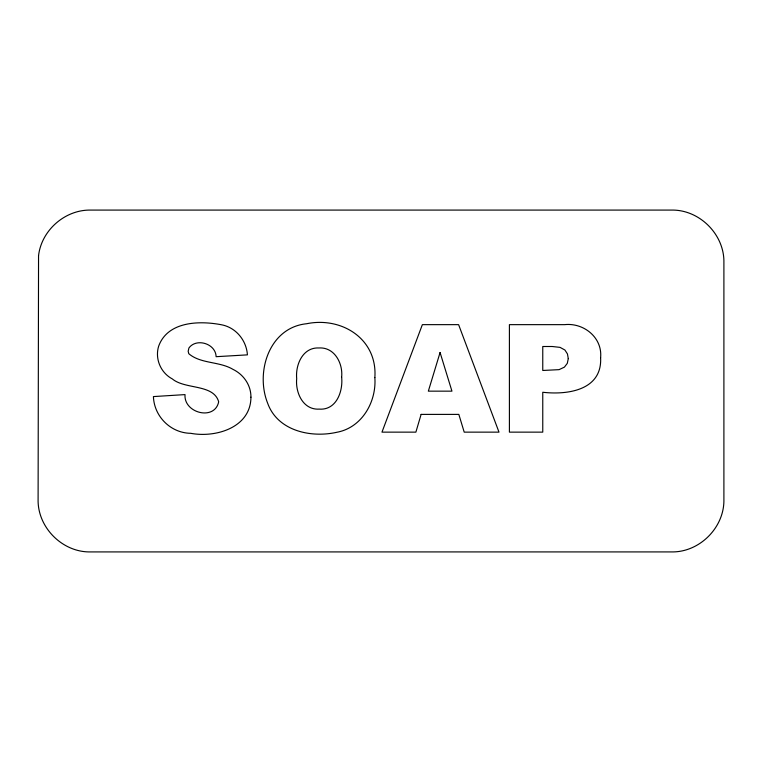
<?xml version="1.0" encoding="UTF-8"?>
<svg xmlns="http://www.w3.org/2000/svg" width="762" height="762" viewBox="0 0 762 762"><rect width="100%" height="100%" fill="white"/><g stroke="black" fill="none" stroke-linecap="round" stroke-linejoin="round"><path stroke-width="1.14" d="M341.643 377.152C343.157 391.382 336.394 410.394 319.202 409.118C302.981 410.108 295.275 392.525 296.694 378.619C295.332 364.817 302.762 347.158 318.907 347.967C334.528 346.939 343.071 363.379 341.643 377.152M374.856 377.59C376.628 401.86 361.893 427.777 336.718 432.302C310.82 438.121 277.511 430.863 267.643 403.193C255.203 372.008 269.243 327.536 306.61 323.736C341.9 316.487 377.619 339.138 374.856 377.59M38.548 255.67L38.1 499.481C37.509 527.504 62.503 552.498 90.526 551.917L671.474 551.917C699.497 552.498 724.491 527.504 723.9 499.481L723.9 262.519C724.491 234.496 699.497 209.502 671.474 210.083L90.526 210.083C64.98 209.683 41.481 230.295 38.548 255.67M600.618 357.645C602.294 390.211 567.671 395.126 542.763 392.259L542.763 432.14L509.407 432.14L509.407 324.65L564.613 324.65C583.759 322.545 602.552 337.604 600.618 357.645M250.936 397.164C250.812 427.558 215.798 438.026 190.69 433.311C170.678 433.045 154.105 416.443 153.419 396.583L185.023 394.602C183.575 413.147 214.808 421.1 218.675 401.784C213.56 383.762 185.137 389.715 172.279 378.895C160.706 372.789 154.762 358.759 158.648 346.215C167.611 321.345 199.263 320.516 221.285 324.736C235.839 327.374 246.431 340.3 247.421 354.863L216.113 356.692C215.77 343.576 196.358 337.68 188.909 348.015L188.176 351.263L188.776 353.701C200.673 363.941 219.408 361.264 232.934 369.341C243.573 374.485 251.06 385.181 250.936 397.164M568.281 358.597L567.309 363.341L564.394 367.141L559.079 369.646L542.763 370.475L542.763 346.5L552.221 346.5L560.051 347.377L564.909 350.015L567.442 353.92L568.281 358.597M421.119 414.395L415.881 432.14L381.972 432.14L422.367 324.65L458.6 324.65L498.996 432.14L464.21 432.14L458.829 414.395L421.119 414.395M440.074 352.511L428.339 391.154L451.942 391.154L440.074 352.511"/></g></svg>
